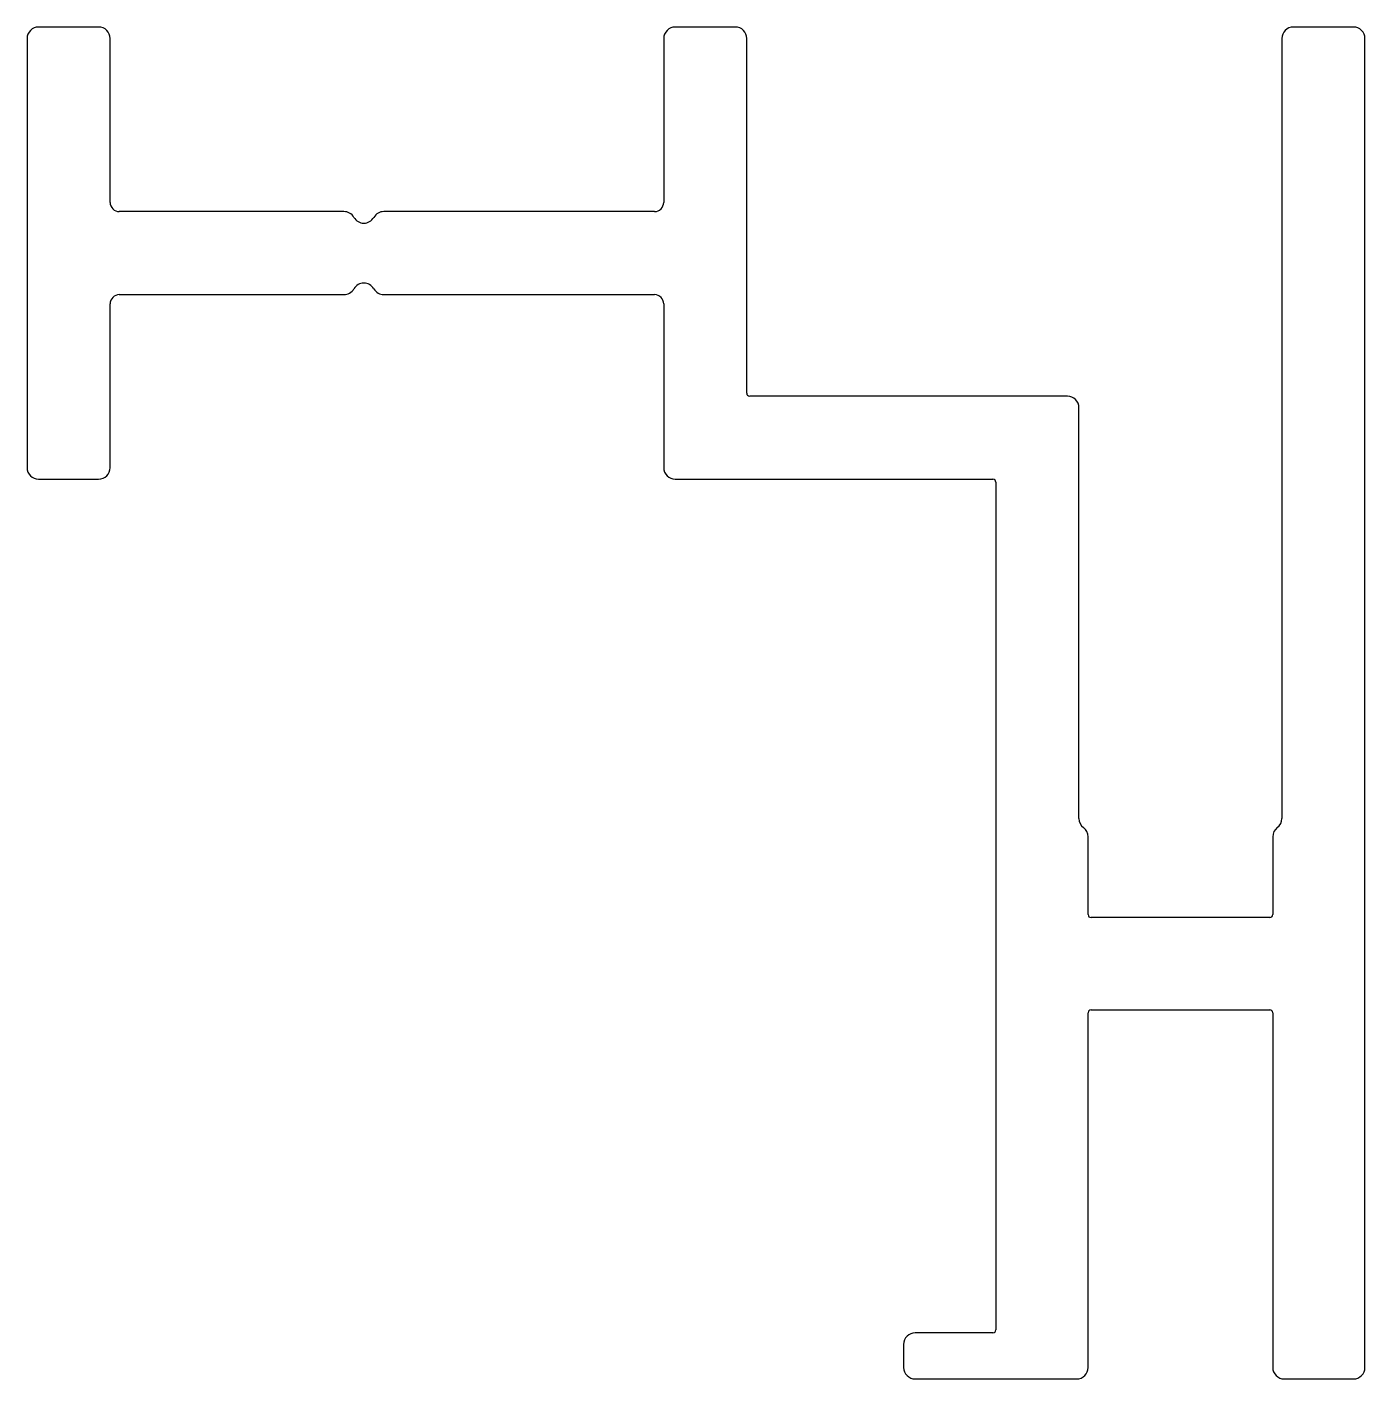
# Model space of a CAD drawing. Extents: x 443.5 to 472.5, y 475.2 to 504.5.
import ezdxf

# ---------------------------------------------------------------- set-up
doc = ezdxf.new("R2010")
doc.units = 0
doc.layers.get('0').update_dxf_attribs({"linetype": 'CONTINUOUS'})

msp = doc.modelspace()

# ---------------------------------------------------------------- linework, layer by layer
for p, q in [((443.478, 504.256), (443.478, 494.956)), ((445.028, 504.506), (443.728, 504.506)), ((445.278, 500.706), (445.278, 504.256)), ((457.278, 504.256), (457.278, 500.706)), ((458.828, 504.506), (457.528, 504.506)), ((459.078, 496.57), (459.078, 504.256)), ((470.678, 504.256), (470.678, 487.356)), ((472.228, 504.506), (470.928, 504.506)), ((472.478, 475.456), (472.478, 504.256)), ((450.345, 500.506), (445.478, 500.506)), ((457.078, 500.506), (451.211, 500.506)), ((445.478, 498.706), (450.345, 498.706)), ((451.211, 498.706), (457.078, 498.706)), ((445.278, 494.956), (445.278, 498.506)), ((457.278, 498.506), (457.278, 494.956)), ((466.028, 496.506), (459.141, 496.506)), ((466.278, 487.356), (466.278, 496.256)), ((443.728, 494.706), (445.028, 494.706)), ((457.528, 494.706), (464.414, 494.706)), ((464.478, 494.642), (464.478, 476.27)), ((466.478, 485.27), (466.478, 486.956)), ((470.478, 486.956), (470.478, 485.27)), ((470.414, 485.206), (466.541, 485.206)), ((466.541, 483.206), (470.414, 483.206)), ((466.478, 475.456), (466.478, 483.142)), ((470.478, 483.142), (470.478, 475.456)), ((464.414, 476.206), (462.728, 476.206)), ((462.478, 475.956), (462.478, 475.456)), ((462.728, 475.206), (466.228, 475.206)), ((470.728, 475.206), (472.228, 475.206))]:
    msp.add_line(p, q)
for centre, radius, start, end in [((443.728, 504.256), 0.25, 90, 180), ((445.028, 504.256), 0.25, 0, 90), ((457.528, 504.256), 0.25, 90, 180), ((458.828, 504.256), 0.25, 360, 90), ((470.928, 504.256), 0.25, 90, 180), ((472.228, 504.256), 0.25, 360, 90), ((445.478, 500.706), 0.2, 180, 270), ((450.345, 500.256), 0.25, 30, 90), ((451.211, 500.256), 0.25, 90, 150), ((457.078, 500.706), 0.2, 270, 0), ((450.778, 500.506), 0.25, 210, 330), ((445.478, 498.506), 0.2, 90, 180), ((450.345, 498.956), 0.25, 270, 330), ((450.778, 498.706), 0.25, 30, 150), ((451.211, 498.956), 0.25, 210, 270), ((457.078, 498.506), 0.2, 0, 90), ((459.141, 496.57), 0.0638, 180, 270), ((466.028, 496.256), 0.25, 0, 90), ((443.728, 494.956), 0.25, 180, 270), ((445.028, 494.956), 0.25, 270, 0), ((457.528, 494.956), 0.25, 180, 270), ((464.414, 494.642), 0.0638, 0, 90), ((466.528, 487.356), 0.25, 180, 233.1301), ((470.428, 487.356), 0.25, 306.8699, 360), ((466.228, 486.956), 0.25, 0, 53.1301), ((470.728, 486.956), 0.25, 126.8699, 180), ((466.541, 485.27), 0.0638, 180, 270), ((470.414, 485.27), 0.0638, 270, 0), ((466.541, 483.142), 0.0638, 90, 180), ((470.414, 483.142), 0.0638, 0, 90), ((462.728, 475.956), 0.25, 90, 180), ((464.414, 476.27), 0.0638, 270, 0), ((462.728, 475.456), 0.25, 180, 270), ((466.228, 475.456), 0.25, 270, 360), ((470.728, 475.456), 0.25, 180, 270), ((472.228, 475.456), 0.25, 270, 360)]:
    msp.add_arc(centre, radius, start, end)

doc.saveas('drawing.dxf')
